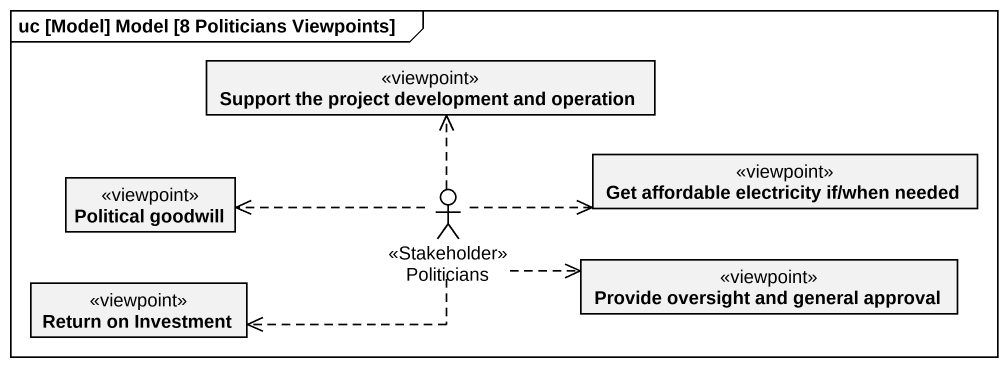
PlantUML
@startuml
mainframe uc [Model] Model [8 Politicians Viewpoints]
allowmixing
hide circle
hide empty members
class "Support the project development and operation" as Support_the_project <<viewpoint>>
class "Political goodwill" as Political_goodwill <<viewpoint>>
class "Get affordable electricity if/when needed" as Get_affordable_electricity <<viewpoint>>
actor Politicians <<Stakeholder>>
class "Return on Investment" as Return_on_Investment <<viewpoint>>
class "Provide oversight and general approval" as Provide_oversight_and <<viewpoint>>
Politicians .up.> Support_the_project
Politicians .left.> Political_goodwill
Politicians .right.> Get_affordable_electricity
Politicians .left.> Return_on_Investment
Politicians .right.> Provide_oversight_and
@enduml
